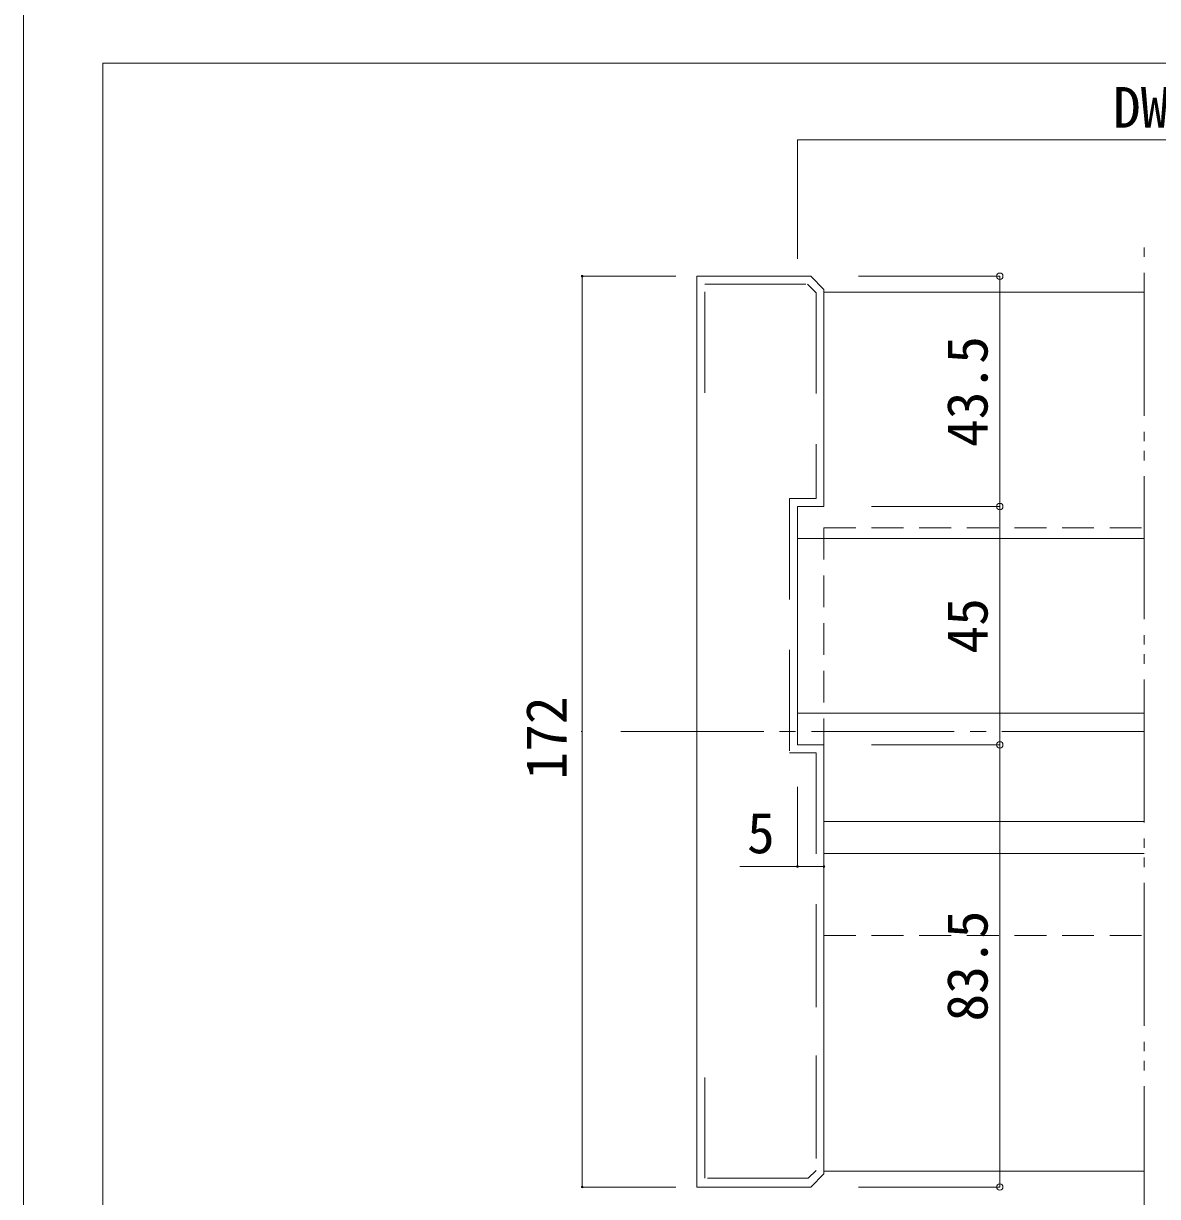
# Model space of a CAD drawing. Units: millimetres on the paper, enlarged 10 times, with parts at other scales. Extents: x -2000 to 2000, y -1385 to 1385.
# Drawn here: x -2000 to -1286, y -831 to -92 of the extents above; entities that cross this region are included whole.
import ezdxf
from ezdxf.enums import TextEntityAlignment as Align

# ---------------------------------------------------------------- set-up
doc = ezdxf.new("R2010")
doc.units = ezdxf.units.MM
doc.header["$LTSCALE"] = 10
doc.header["$PDMODE"] = 32
doc.header["$PDSIZE"] = 4
for name, pattern in [('CHAIN2', [12, 9, -1, 1, -1]), ('DOUBLE_CHAIN2', [12.8, 9, -1, 0.6, -0.6, 0.6, -1]), ('USER2', [9.525, 6.35, -3.175]), ('USER6', [9, 6, -0.75, 1.5, -0.75]), ('USER9', [3, 2, -1])]:
    doc.linetypes.add(name, pattern=pattern)
for name, color, linetype, lineweight in [('1-0_H-SYM', 7, 'Continuous', 20), ('1-1_0', 7, 'Continuous', 20), ('2-0_18', 7, 'Continuous', 18)]:
    doc.layers.add(name, color=color, linetype=linetype, lineweight=lineweight)
doc.styles.add('ＭＳ ゴシック', font='')
doc.styles.get('ＭＳ ゴシック').set_extended_font_data('MS Gothic')

msp = doc.modelspace()

# ---------------------------------------------------------------- linework, layer by layer
at = {"layer": '1-0_H-SYM'}
for p in [(-1950, -1017.5), (380, -117.5), (380, -117.5), (-1950, -1017.5), (380, -117.5), (-1950, -1017.5), (-1950, -1017.5), (380, -117.5), (380, -117.5), (-1950, -1017.5), (380, -117.5), (380, -117.5), (-1950, -1017.5)]:
    msp.add_line(p, (-1950, -117.5), dxfattribs=at)
msp.add_lwpolyline([(380, -1017.5), (380, -117.5), (-1950, -117.5)], dxfattribs=at)
at = {"layer": '1-1_0'}
for p in [(380, -117.5), (380, -117.5), (-1950, -1017.5)]:
    msp.add_line(p, (-1950, -117.5), dxfattribs=at)
msp.add_lwpolyline([(2000, -1385), (2000, 1385), (-2000, 1385), (-2000, -1385)], dxfattribs=at)
at = {"layer": '2-0_18', "color": 4, "lineweight": 9}
for p, q in [((-1512.62, -165.85), (-1512.62, -240.71)), ((-1385.26, -251.61), (-1474.29, -251.61)), ((-1385.26, -251.61), (-1385.26, -396.61)), ((-1385.26, -396.61), (-1465.96, -396.61)), ((-1385.26, -396.61), (-1385.26, -546.61)), ((-1385.26, -546.61), (-1465.96, -546.61)), ((-1385.26, -546.61), (-1385.26, -824.94)), ((-1512.62, -573.08), (-1512.62, -623.74)), ((-1512.62, -623.22), (-1548.91, -623.22)), ((-1495.96, -623.22), (-1512.62, -623.22)), ((-1589.29, -824.94), (-1648.19, -824.94)), ((-1385.26, -824.94), (-1474.29, -824.94))]:
    msp.add_line(p, q, dxfattribs=at)
at = {"layer": '2-0_18', "linetype": 'DOUBLE_CHAIN2', "lineweight": 20}
msp.add_line((-1294.27, -851.51), (-1294.27, -228.07), dxfattribs=at)
at = {"layer": '2-0_18', "lineweight": 20}
for p, q in [((-1575.96, -251.61), (-1575.96, -824.94)), ((-1504.29, -251.61), (-1575.96, -251.61)), ((-1495.96, -259.94), (-1504.29, -251.61)), ((-1495.96, -259.94), (-1495.96, -396.61)), ((-1495.96, -261.61), (-1294.27, -261.61)), ((-1512.62, -396.61), (-1495.96, -396.61)), ((-1512.62, -396.61), (-1512.62, -546.61)), ((-1512.62, -416.61), (-1512.62, -526.61)), ((-1512.62, -416.61), (-1294.27, -416.61)), ((-1512.62, -526.61), (-1294.27, -526.61)), ((-1512.62, -546.61), (-1495.96, -546.61)), ((-1495.96, -546.61), (-1495.96, -816.61)), ((-1294.27, -594.94), (-1495.96, -594.94)), ((-1294.27, -594.94), (-1495.96, -594.94)), ((-1294.27, -614.94), (-1495.96, -614.94)), ((-1294.27, -614.94), (-1495.96, -614.94)), ((-1495.96, -816.61), (-1504.29, -824.94)), ((-1495.96, -816.61), (-1504.29, -824.94)), ((-1495.96, -814.94), (-1294.27, -814.94)), ((-1423.31, -814.94), (-1495.96, -814.94)), ((-1294.27, -814.94), (-1347.96, -814.94)), ((-1504.29, -824.94), (-1575.96, -824.94))]:
    msp.add_line(p, q, dxfattribs=at)
at = {"layer": '2-0_18', "linetype": 'USER9'}
for p, q in [((-1495.96, -409.94), (-1294.27, -409.94)), ((-1495.96, -409.94), (-1495.96, -546.61)), ((-1495.96, -666.61), (-1294.27, -666.61))]:
    msp.add_line(p, q, dxfattribs=at)
at = {"layer": '2-0_18', "color": 4, "linetype": 'USER6', "lineweight": 9}
msp.add_line((-1648.78, -538.27), (-1648.19, -538.27), dxfattribs=at)
at = {"layer": '2-0_18', "color": 4, "linetype": 'CHAIN2', "lineweight": 9}
msp.add_line((-1623.89, -538.28), (-1294.27, -538.28), dxfattribs=at)
at = {"layer": '2-0_18', "color": 4, "lineweight": 9}
for points in [[(-1512.62, -165.85), (-1072.61, -165.85), (-1072.61, -240.71)], [(-1589.29, -251.61), (-1648.19, -251.61), (-1648.19, -824.94)]]:
    msp.add_lwpolyline(points, dxfattribs=at)
at = {"layer": '2-0_18', "linetype": 'USER2', "lineweight": 20}
for points in [[(-1570.96, -324.94), (-1570.96, -256.61), (-1506.36, -256.61), (-1500.96, -262.01), (-1500.96, -294.94)], [(-1570.96, -324.94), (-1570.96, -256.61), (-1506.36, -256.61), (-1500.96, -262.01), (-1500.96, -391.61), (-1517.62, -391.61), (-1517.62, -551.61), (-1500.96, -551.61), (-1500.96, -813.84)], [(-1500.96, -648.27), (-1500.96, -814.53), (-1505.87, -819.45), (-1570.96, -819.45), (-1570.96, -751.61)]]:
    msp.add_lwpolyline(points, dxfattribs=at)
at = {"layer": '2-0_18', "color": 4, "lineweight": 9}
for centre, start, end in [((-1648.19, -251.61), 90, 270), ((-1648.19, -251.61), 270, 90), ((-1512.62, -623.22), 90, 270), ((-1512.62, -623.22), 270, 90), ((-1495.96, -623.22), 90, 270), ((-1495.96, -623.22), 270, 90), ((-1648.19, -824.94), 90, 270), ((-1648.19, -824.94), 270, 90)]:
    msp.add_arc(centre, 0.521, start, end, dxfattribs=at)
at = {"layer": '2-0_18', "color": 4}
for p in [(-1385.26, -251.61), (-1385.26, -396.61), (-1385.26, -546.61), (-1385.26, -824.94)]:
    msp.add_point(p, dxfattribs=at)

# ---------------------------------------------------------------- texts
at = {"layer": '2-0_18', "style": 'ＭＳ ゴシック'}
for s, p in [('DW:812', (-1314.01, -165.85)), ('5', (-1544.4, -622.55))]:
    msp.add_text(s, height=25.66, dxfattribs=at).set_placement(p, align=Align.BOTTOM_LEFT)
for s, p in [('43.5', (-1385.26, -359.11)), ('45', (-1385.26, -489.11)), ('172', (-1650.28, -568.49)), ('83.5', (-1385.26, -720.77))]:
    msp.add_text(s, height=25.66, rotation=90, dxfattribs=at).set_placement(p, align=Align.BOTTOM_LEFT)

doc.saveas('drawing.dxf')
